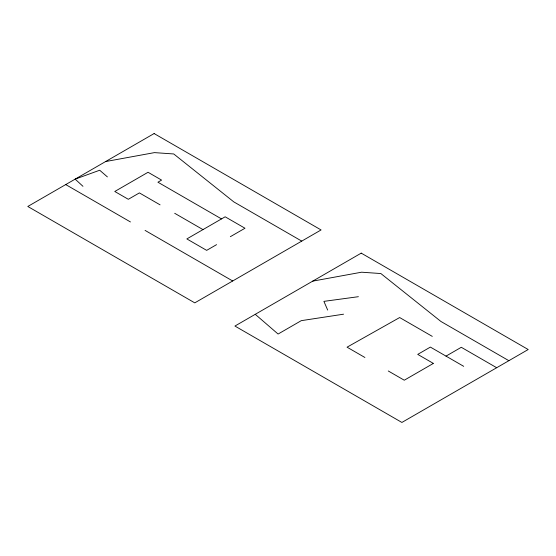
<?xml version="1.0" encoding="UTF-8"?>
<svg xmlns="http://www.w3.org/2000/svg" width="556" height="556" viewBox="0 0 556 556"><rect width="100%" height="100%" fill="white"/><g stroke="black" fill="none" stroke-linecap="round" stroke-linejoin="round"><path stroke-width="0.83" d="M216.583 244.64L206.665 250.367L186.844 238.92L225.159 216.798L244.981 228.238L230.344 236.696M433.131 363.555L404.275 380.214L388.276 370.977M446.016 356.118L461.299 347.291L496.682 367.724M105.591 161.56L154.45 152.622L173.736 153.963L233.805 201.891L301.741 241.109M312.715 281.134L361.567 272.204L380.86 273.545L440.929 321.472L508.865 360.691M343.566 314.189L301.269 320.659L278.097 334.038L255.253 314.314M358.398 296.695L323.905 301.366L327.679 310.074M432.283 336.38L399.66 317.545L347.055 347.18L364.917 357.494M221.503 218.911L157.925 182.208L161.587 180.095L148.042 172.27L114.779 191.479L128.325 199.298L139.396 192.904L160.072 204.844M463.711 366.334L430.379 347.09L417.737 354.387L433.374 363.415M174.695 213.289L202.968 229.607M65.719 184.578L130.445 221.948M145.067 230.392L232.686 280.982M107.398 176.905L99.698 170.233L75.15 179.129L82.962 186.309M154.109 133.551L27.8 206.471L194.774 302.867L321.076 229.948L154.109 133.551M361.226 253.133L234.924 326.052L401.891 422.449L528.2 349.529L361.226 253.133"/></g></svg>
